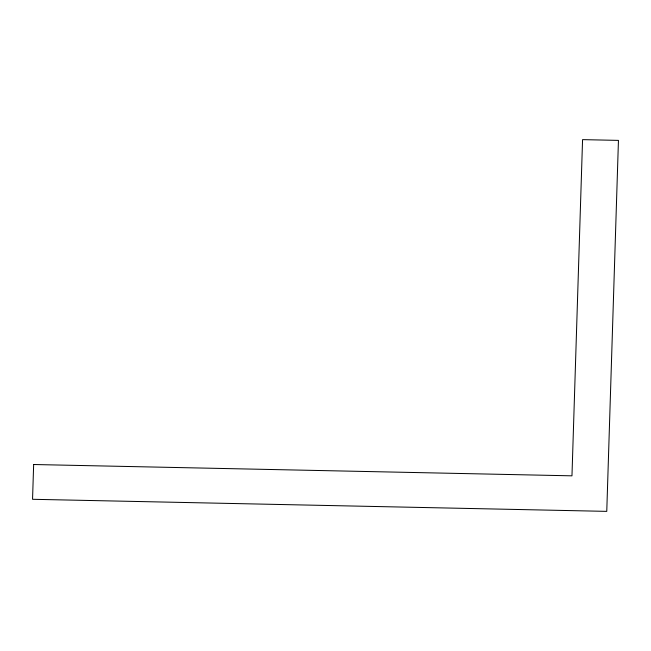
<?xml version="1.0" encoding="UTF-8"?>
<svg xmlns="http://www.w3.org/2000/svg" width="651" height="651" viewBox="0 0 651 651"><rect width="100%" height="100%" fill="white"/><g stroke="black" fill="none" stroke-linecap="round" stroke-linejoin="round"><path stroke-width="0.98" d="M33.649 464.513L32.55 499.293L606.765 511.369L618.45 140.388L582.564 139.631L571.969 475.832L33.649 464.513"/></g></svg>
